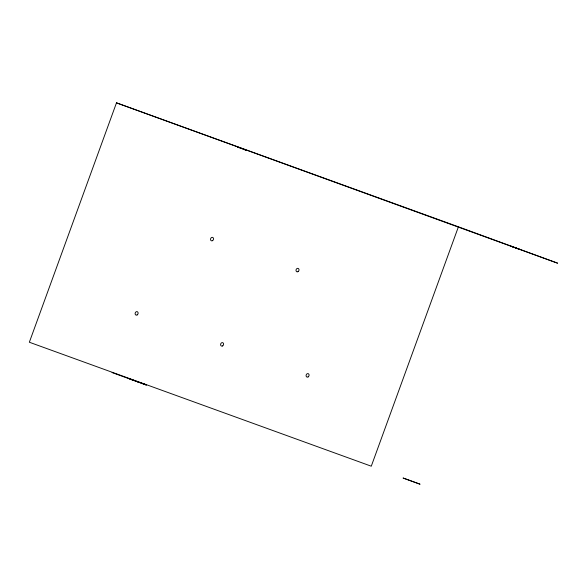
<?xml version="1.0" encoding="UTF-8"?>
<svg xmlns="http://www.w3.org/2000/svg" width="587" height="587" viewBox="0 0 587 587"><rect width="100%" height="100%" fill="white"/><g stroke="black" fill="none" stroke-linecap="round" stroke-linejoin="round"><path stroke-width="0.88" d="M116.483 102.85L29.35 342.236L371.278 466.203L458.41 226.809L116.483 102.85L557.65 263.196L458.41 226.809M244.926 149.802L245.843 150.133L237.442 147.073L239.158 147.689M511.908 246.569L510.983 246.239L519.392 249.299L518.468 248.969M514.748 247.604L512.708 246.863M515.628 247.941L517.668 248.683M133.007 380.105L129.624 378.886L138.848 382.262M142.935 383.744L146.376 384.984L137.094 381.594M112.051 372.562L146.244 384.962M403.174 478.053L419.918 484.15L403.174 478.053M222.627 345.919A1.798 1.453 -69.9 0 0 223.045 342.867A1.798 1.453 -69.9 0 0 220.617 344.327A1.798 1.453 -69.9 0 0 222.627 345.919M212.56 240.648A1.798 1.453 -69.9 0 0 212.978 237.596A1.798 1.453 -69.9 0 0 210.55 239.063A1.798 1.453 -69.9 0 0 212.56 240.648M298.049 271.642A1.798 1.453 -69.9 0 0 298.46 268.589A1.798 1.453 -69.9 0 0 296.031 270.057A1.798 1.453 -69.9 0 0 298.049 271.642M137.145 314.925A1.798 1.453 -69.9 0 0 137.563 311.873A1.798 1.453 -69.9 0 0 135.135 313.341A1.798 1.453 -69.9 0 0 137.145 314.925M308.116 376.905A1.798 1.453 -69.9 0 0 308.527 373.86A1.798 1.453 -69.9 0 0 306.098 375.32A1.798 1.453 -69.9 0 0 308.116 376.905"/></g></svg>
